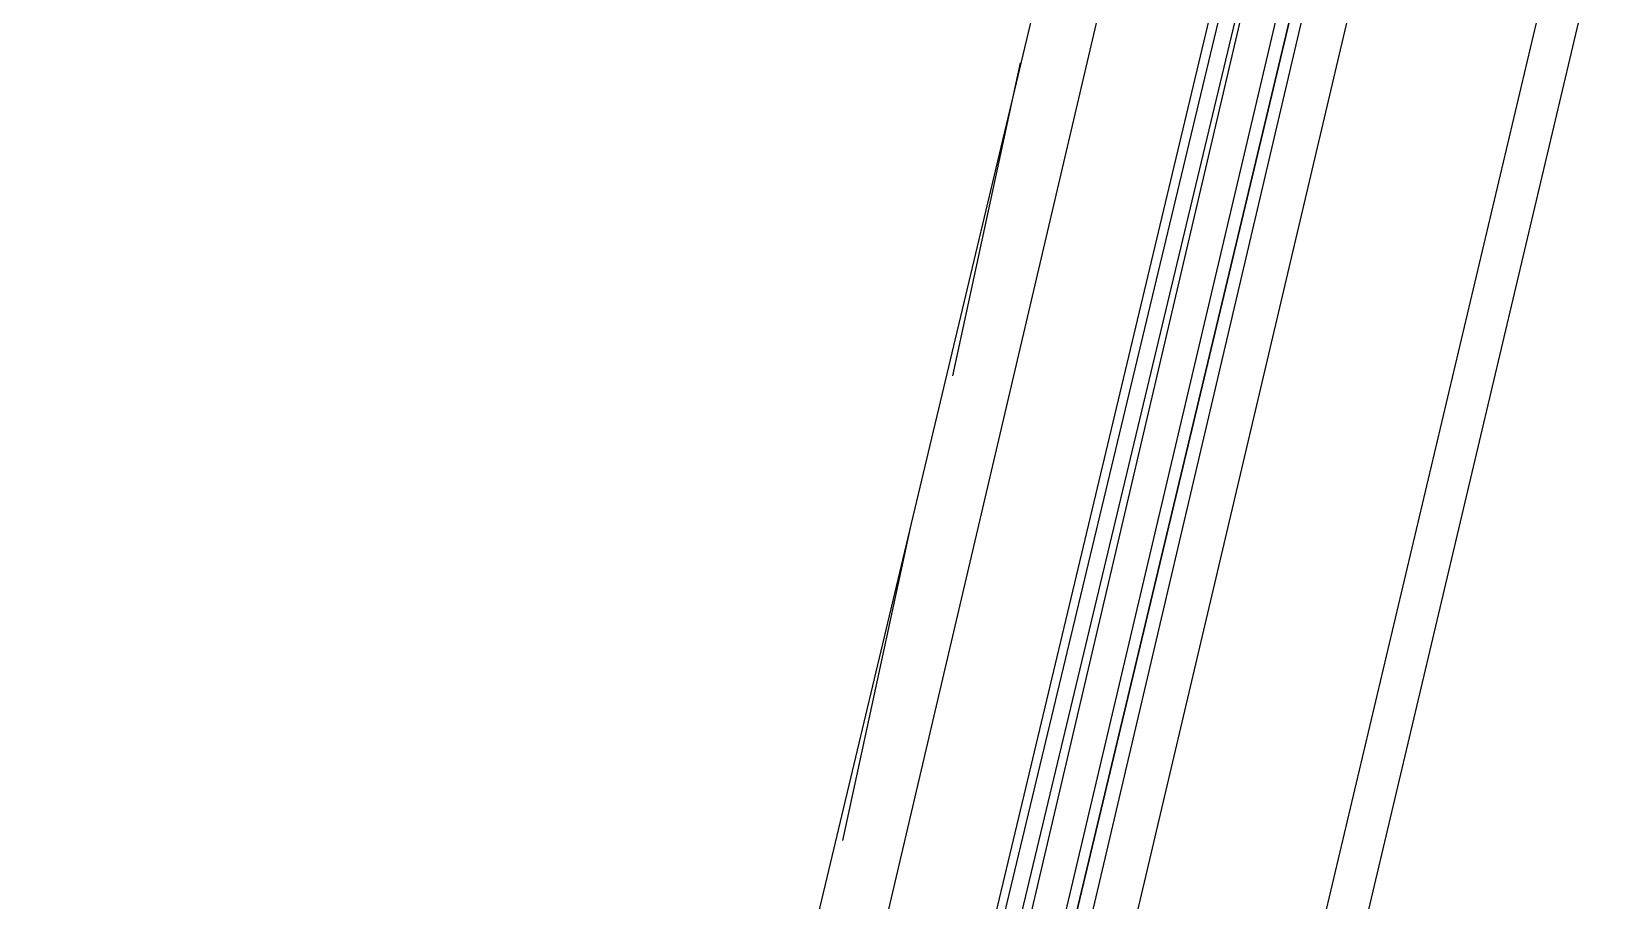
# Model space of a CAD drawing. Header units: feet. Extents: x -84 to 198, y -22 to 181.
# Drawn here: x 124.121 to 126.588, y 120.456 to 121.828 of the extents above; entities that cross this region are included whole.
import ezdxf

# ---------------------------------------------------------------- set-up
doc = ezdxf.new("R2010")
doc.units = ezdxf.units.FT
doc.layers.add('A-LINEA', color=7, linetype='CONTINUOUS')

msp = doc.modelspace()

# ---------------------------------------------------------------- linework, layer by layer
at = {"layer": 'A-LINEA'}
for p, q in [((128.0267, 128.0444), (124.1867, 111.8044)), ((126.9467, 127.0844), (125.2267, 119.8711)), ((127.6933, 126.9111), (125.9867, 119.6978)), ((125.4267, 120.2444), (126.1733, 123.4311)), ((125.5867, 120.2044), (126.3467, 123.3911)), ((125.6, 120.2044), (126.36, 123.3778)), ((125.6267, 120.2044), (126.3867, 123.3778)), ((125.64, 120.1911), (126.3867, 123.3778)), ((126.5467, 123.3378), (125.8, 120.1644)), ((125.68, 121.7778), (125.5733, 121.2844)), ((125.5067, 121.0444), (125.4, 120.5511))]:
    msp.add_line(p, q, dxfattribs=at)
for points in [[(103.1067, 159.3911), (103.0667, 159.2178), (102.5733, 157.1111), (102.8667, 156.9378), (100.9867, 148.9911), (103.5867, 148.3778), (103.4267, 147.7244), (111.4267, 145.8444), (113.8133, 145.2711), (117.8667, 144.3111), (114.9067, 131.8311), (119.4533, 130.7511), (119.2933, 130.0978), (122, 129.4578), (128.0267, 128.0444), (124.1867, 111.8044), (124.44, 111.7378), (125.7867, 111.4178), (129.48, 110.5511), (135.96, 109.0178), (135.88, 108.6844), (141.96, 107.2578)], [(103.1067, 159.3911), (103.0667, 159.2178), (102.5733, 157.1111), (102.8667, 156.9378), (100.9867, 148.9911), (103.5867, 148.3778), (103.4267, 147.7244), (111.4267, 145.8444), (113.8133, 145.2711), (117.8667, 144.3111), (114.9067, 131.8311), (119.4533, 130.7511), (119.2933, 130.0978), (122, 129.4578), (128.0267, 128.0444), (124.1867, 111.8044), (124.44, 111.7378), (125.7867, 111.4178), (129.48, 110.5511), (135.96, 109.0178), (135.88, 108.6844), (141.96, 107.2578)], [(125.7333, 120.1778), (126.4933, 123.4178), (126.48, 123.4178), (125.7067, 120.1778), (126.48, 123.4178), (126.4667, 123.4178), (126.4533, 123.4311), (126.4533, 123.4178), (125.6933, 120.1911)]]:
    msp.add_lwpolyline(points, dxfattribs=at)

doc.saveas('drawing.dxf')
